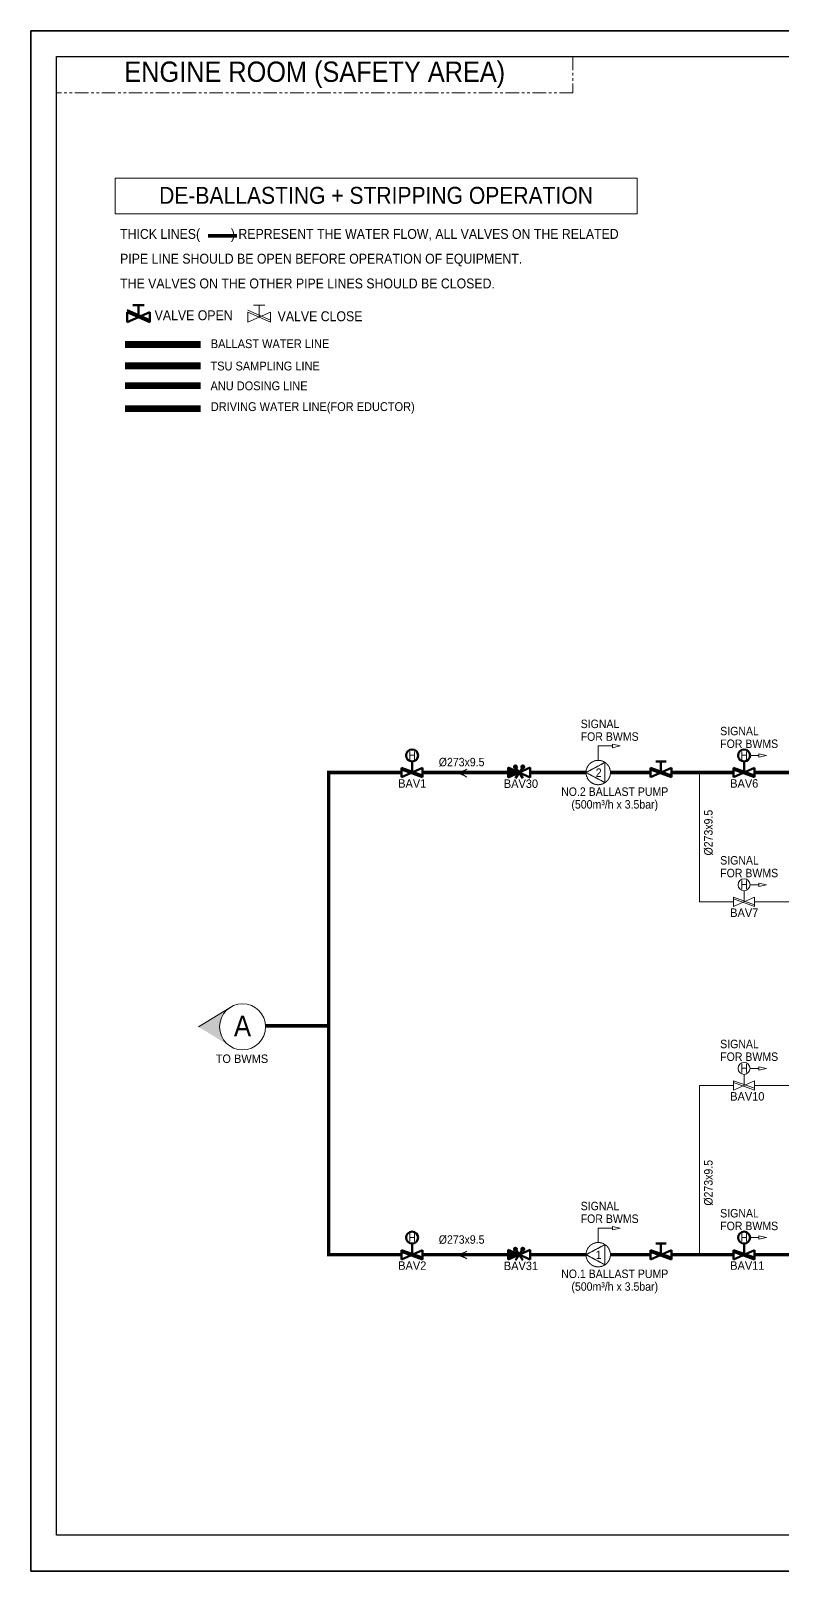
# Model space of a CAD drawing. Extents: x -553847 to 4496999, y 514150 to 878882.
# Drawn here: x 4295572 to 4317728, y 514150 to 559578 of the extents above; entities that cross this region are included whole.
import ezdxf

# ---------------------------------------------------------------- set-up
doc = ezdxf.new("R2010")
doc.units = 0
doc.header["$LTSCALE"] = 25
doc.header["$MEASUREMENT"] = 0
for name, pattern in [('DASHED', [0.75, 0.5, -0.25]), ('DASHED2', [0.375, 0.25, -0.125]), ('PHANTOM2', [31.75, 15.875, -3.175, 3.175, -3.175, 3.175, -3.175])]:
    doc.linetypes.add(name, pattern=pattern)
doc.layers.get('0').update_dxf_attribs({"linetype": 'CONTINUOUS', "lineweight": 9})
doc.layers.add('0.1 Defpoints', color=7, linetype='CONTINUOUS', plot=False)
doc.layers.add('0.2 Dwg sheet', color=7, linetype='CONTINUOUS')
doc.layers.add('0.3 Text', color=7, linetype='CONTINUOUS')
for name, color, linetype, lineweight in [('1.1 Y_Pipe', 7, 'CONTINUOUS', 13), ('1.2 Y_Equip', 7, 'DASHED', 15), ('1.7 Signal', 6, 'ZIGZAG', 9), ('1.9 Arrow', 1, 'CONTINUOUS', 9)]:
    doc.layers.add(name, color=color, linetype=linetype, lineweight=lineweight)
doc.layers.add('2.1 Valve open', color=7, linetype='CONTINUOUS', lineweight=50, true_color=0x1b21e4)
for name, color, linetype, true_color in [('2.2 Ballast water line', 7, 'CONTINUOUS', 0x1b21e4), ('2.3 TSU sampling line', 7, 'DASHED2', 0xf4541a), ('2.4 ANU dosing line', 7, 'DASHED2', 0xff29ff), ('2.5 Driving water line', 7, 'PHANTOM2', 0x0a8a31)]:
    doc.layers.add(name, color=color, linetype=linetype, true_color=true_color)
doc.styles.get("Standard").update_dxf_attribs({"font": '', "width": 0.95, "height": 250})
doc.styles.get('Standard').set_extended_font_data('Gulim')
doc.linetypes.add('ZIGZAG', pattern='A,0.0001,-0.2,[131,ltypeshp.shx,S=0.2,R=0,X=-0.2,Y=0],-0.4,[131,ltypeshp.shx,S=0.2,R=180,X=0.2,Y=0],-0.2', length=0.8001)

# ---------------------------------------------------------------- blocks, each defined once
blk = doc.blocks.new('양식 51-Q-02-08')
at = {"layer": '0.1 Defpoints'}
blk.add_lwpolyline([(-2677005, 1033560), (-2613196, 1033560), (-2613196, 988132), (-2677005, 988132)], close=True, dxfattribs=at)
at = {"layer": '0.2 Dwg sheet'}
blk.add_lwpolyline([(-2613953, 989196), (-2676245, 989196), (-2676245, 1032800), (-2613953, 1032800)], close=True, dxfattribs=at)

msp = doc.modelspace()

# ---------------------------------------------------------------- hatches: boundary and pattern name
at = {"layer": '1.1 Y_Pipe'}
for points in [[(4309646.6, 537848.5), (4309972.6, 537703.8), (4309646.6, 537559)], [(4309646.6, 523628.9), (4309972.6, 523484.1), (4309646.6, 523339.4)]]:
    msp.add_hatch(color=256, dxfattribs=at).paths.add_polyline_path(points)
at = {"layer": '1.1 Y_Pipe', "linetype": 'Continuous', "ltscale": 30}
h = msp.add_hatch(dxfattribs=at)
h.set_pattern_fill('ANSI31', color=256, scale=1.072502, angle=-180)
h.set_pattern_definition([(225, (4372241.4973, 882092.2409), (0.094796635586, -0.094796635586), [])])
h.paths.add_polyline_path([(4301430, 530762.3, 0.5309324), (4301442.9, 529637.8), (4300519, 530204.4)])
at = {"layer": '1.9 Arrow'}
h = msp.add_hatch(color=256, dxfattribs=at)
h.paths.add_polyline_path([(4308117.6, 537689.1), (4308245.2, 537689.1), (4308428.6, 537806.6)])
h.paths.add_polyline_path([(4308117.6, 537689.1), (4308428.6, 537571.7), (4308245.2, 537689.1)])
h = msp.add_hatch(color=256, dxfattribs=at)
h.paths.add_polyline_path([(4308117.6, 523475.2), (4308245.2, 523475.2), (4308428.6, 523592.6)])
h.paths.add_polyline_path([(4308117.6, 523475.2), (4308428.6, 523357.8), (4308245.2, 523475.2)])
at = {"layer": '2.1 Valve open'}
for points in [[(4309646.6, 537848.5), (4309972.6, 537703.8), (4309646.6, 537559)], [(4309646.6, 523628.9), (4309972.6, 523484.1), (4309646.6, 523339.4)]]:
    msp.add_hatch(color=256, dxfattribs=at).paths.add_polyline_path(points)

# ---------------------------------------------------------------- linework, layer by layer
at = {"ltscale": 30}
msp.add_lwpolyline([(4298057.3, 555228.2), (4313448.1, 555228.2), (4313448.1, 554178.4), (4298057.3, 554178.4)], close=True, dxfattribs=at)
at = {"layer": '0.1 Defpoints', "color": 4, "linetype": 'ByBlock'}
msp.add_lwpolyline([(4295572.2, 514150.1), (4359381.2, 514150.1), (4359381.2, 559578), (4295572.2, 559578)], close=True, dxfattribs=at)
at = {"layer": '0.3 Text', "linetype": 'Continuous', "ltscale": 30}
for p, q in [((4309646.6, 537848.5), (4309646.6, 537559)), ((4309646.6, 523628.9), (4309646.6, 523339.4))]:
    msp.add_line(p, q, dxfattribs=at)
at = {"layer": '1.1 Y_Pipe', "color": 0}
for p, q in [((4301968.4, 551341.1), (4302643, 551041.5)), ((4301968.4, 550983.7), (4301968.4, 551283.2)), ((4301968.4, 551283.2), (4302643, 550983.7)), ((4302643, 551283.2), (4301968.4, 550983.7)), ((4302137.1, 551488.7), (4302474.4, 551488.7)), ((4302305.7, 551133.5), (4302305.7, 551488.7)), ((4302643, 550983.7), (4302643, 551283.2))]:
    msp.add_line(p, q, dxfattribs=at)
at = {"layer": '1.1 Y_Pipe'}
for p, q in [((4306814.8, 537703.8), (4306814.8, 538030)), ((4309861.4, 537909.1), (4309818.2, 537864.2)), ((4309877.1, 537905.4), (4309822.5, 537848.6)), ((4309888.8, 537897.4), (4309830.9, 537837.3)), ((4309897.1, 537886.1), (4309842.5, 537829.4)), ((4309901.4, 537870.6), (4309858.2, 537825.7)), ((4310080.7, 537912.7), (4310037.5, 537867.8)), ((4310096.4, 537909), (4310041.8, 537852.3)), ((4310108, 537901.1), (4310050.1, 537840.9)), ((4310116.4, 537889.7), (4310061.8, 537833)), ((4310120.7, 537874.2), (4310077.5, 537829.3)), ((4313998.2, 538030), (4314307.9, 538030)), ((4314153, 537703.8), (4314153, 538030)), ((4316604.4, 537703.8), (4316604.4, 538030)), ((4306505.1, 537566.3), (4306505.1, 537841.3)), ((4307124.5, 537841.3), (4306505.1, 537566.3)), ((4306505.1, 537841.3), (4307124.5, 537619.4)), ((4306505.1, 537791.8), (4307124.5, 537566.3)), ((4307124.5, 537566.3), (4307124.5, 537841.3)), ((4310298.7, 537848.5), (4309646.6, 537559)), ((4309646.6, 537848.5), (4310298.7, 537559)), ((4309972.6, 537703.8), (4309859.8, 537540.2)), ((4309972.6, 537703.8), (4309883.5, 537833)), ((4309972.6, 537703.8), (4310061.8, 537833)), ((4309972.6, 537703.8), (4310085.5, 537540.2)), ((4310298.7, 537559), (4310298.7, 537848.5)), ((4313843.3, 537566.3), (4313843.3, 537841.3)), ((4314462.7, 537841.3), (4313843.3, 537566.3)), ((4313843.3, 537841.3), (4314462.7, 537619.4)), ((4313843.3, 537791.8), (4314462.7, 537566.3)), ((4314462.7, 537566.3), (4314462.7, 537841.3)), ((4316294.7, 537566.3), (4316294.7, 537841.3)), ((4316914.1, 537841.3), (4316294.7, 537566.3)), ((4316294.7, 537841.3), (4316914.1, 537619.4)), ((4316294.7, 537791.8), (4316914.1, 537566.3)), ((4316914.1, 537566.3), (4316914.1, 537841.3)), ((4316294.7, 533753.4), (4316294.7, 534028.4)), ((4316914.1, 534028.4), (4316294.7, 533753.4)), ((4316294.7, 534028.4), (4316914.1, 533806.5)), ((4316294.7, 533978.9), (4316914.1, 533753.4)), ((4316604.4, 533890.9), (4316604.4, 534217.1)), ((4316914.1, 533753.4), (4316914.1, 534028.4)), ((4316604.4, 528474.8), (4316604.4, 528801)), ((4316294.7, 528337.3), (4316294.7, 528612.3)), ((4316914.1, 528612.3), (4316294.7, 528337.3)), ((4316294.7, 528612.3), (4316914.1, 528390.4)), ((4316294.7, 528562.8), (4316914.1, 528337.3)), ((4316914.1, 528337.3), (4316914.1, 528612.3)), ((4306814.8, 523484.1), (4306814.8, 523810.3)), ((4313998.2, 523810.3), (4314307.9, 523810.3)), ((4314153, 523484.1), (4314153, 523810.3)), ((4316604.4, 523484.1), (4316604.4, 523810.3)), ((4306505.1, 523346.6), (4306505.1, 523621.6)), ((4307124.5, 523621.6), (4306505.1, 523346.6)), ((4306505.1, 523621.6), (4307124.5, 523399.7)), ((4306505.1, 523572.1), (4307124.5, 523346.6)), ((4307124.5, 523346.6), (4307124.5, 523621.6)), ((4310298.7, 523628.9), (4309646.6, 523339.4)), ((4309646.6, 523628.9), (4310298.7, 523339.4)), ((4309861.4, 523689.4), (4309818.2, 523644.5)), ((4309877.1, 523685.7), (4309822.5, 523629)), ((4309888.8, 523677.8), (4309830.9, 523617.7)), ((4309897.1, 523666.5), (4309842.5, 523609.7)), ((4309901.4, 523650.9), (4309858.2, 523606)), ((4309972.6, 523484.1), (4309859.8, 523320.6)), ((4309972.6, 523484.2), (4309883.5, 523613.4)), ((4309972.6, 523484.2), (4310061.8, 523613.4)), ((4309972.6, 523484.1), (4310085.5, 523320.6)), ((4310080.7, 523693.1), (4310037.5, 523648.2)), ((4310096.4, 523689.3), (4310041.8, 523632.6)), ((4310108, 523681.4), (4310050.1, 523621.3)), ((4310116.4, 523670.1), (4310061.8, 523613.4)), ((4310120.7, 523654.5), (4310077.5, 523609.6)), ((4310298.7, 523339.4), (4310298.7, 523628.9)), ((4313843.3, 523346.6), (4313843.3, 523621.6)), ((4314462.7, 523621.6), (4313843.3, 523346.6)), ((4313843.3, 523621.6), (4314462.7, 523399.7)), ((4313843.3, 523572.1), (4314462.7, 523346.6)), ((4314462.7, 523346.6), (4314462.7, 523621.6)), ((4316294.7, 523346.6), (4316294.7, 523621.6)), ((4316914.1, 523621.6), (4316294.7, 523346.6)), ((4316294.7, 523621.6), (4316914.1, 523399.7)), ((4316294.7, 523572.1), (4316914.1, 523346.6)), ((4316914.1, 523346.6), (4316914.1, 523621.6))]:
    msp.add_line(p, q, dxfattribs=at)
at = {"layer": '1.1 Y_Pipe', "linetype": 'Continuous', "ltscale": 100}
for p, q in [((4306505.1, 537703.8), (4304356.4, 537703.8)), ((4304356.4, 537703.8), (4304356.4, 523484.1)), ((4314462.7, 537703.8), (4315294.7, 537703.8)), ((4315294.7, 533890.9), (4315294.7, 537703.8)), ((4316294.7, 537703.8), (4315294.7, 537703.8)), ((4339345.7, 537703.8), (4316914.1, 537703.8)), ((4316294.7, 533890.9), (4315294.7, 533890.9)), ((4318280.1, 533890.9), (4316914.1, 533890.9)), ((4304356.4, 530233.7), (4302494.8, 530233.7)), ((4315294.7, 528474.8), (4315294.7, 523484.1)), ((4316294.7, 528474.8), (4315294.7, 528474.8)), ((4318280.1, 528474.8), (4316914.1, 528474.8)), ((4306505.1, 523484.1), (4304356.4, 523484.1)), ((4314462.7, 523484.1), (4315294.7, 523484.1)), ((4316294.7, 523484.1), (4315294.7, 523484.1)), ((4340208.6, 523484.1), (4316914.1, 523484.1))]:
    msp.add_line(p, q, dxfattribs=at)
at = {"layer": '1.1 Y_Pipe', "linetype": 'Continuous', "ltscale": 30}
for p, q in [((4309646.6, 537703.8), (4307124.5, 537703.8)), ((4310298.7, 537703.8), (4311944.9, 537703.8)), ((4312663.3, 537703.8), (4313620.4, 537703.8)), ((4313620.4, 537703.8), (4313843.3, 537703.8)), ((4300519, 530204.4), (4301495.6, 530802.4)), ((4309646.6, 523484.1), (4307124.5, 523484.1)), ((4310298.7, 523484.1), (4311944.9, 523484.1)), ((4312663.3, 523484.1), (4313620.4, 523484.1)), ((4313620.4, 523484.1), (4313843.3, 523484.1))]:
    msp.add_line(p, q, dxfattribs=at)
at = {"layer": '1.1 Y_Pipe', "color": 1, "linetype": 'PHANTOM2'}
msp.add_lwpolyline([(4296331.9, 558818.3), (4311558.1, 558818.3), (4311558.1, 557744.1), (4296331.9, 557744.1)], close=True, dxfattribs=at)
at = {"layer": '1.1 Y_Pipe', "linetype": 'Continuous', "ltscale": 30}
for centre, radius in [((4306814.8, 538207.6), 177.6), ((4316604.4, 538207.6), 177.6), ((4316604.4, 534394.7), 177.6), ((4301816.7, 530204.4), 678.8), ((4316604.4, 528978.6), 177.6), ((4306814.8, 523988), 177.6), ((4316604.4, 523988), 177.6)]:
    msp.add_circle(centre, radius, dxfattribs=at)
at = {"layer": '1.1 Y_Pipe'}
for centre in [(4309859.8, 537867.4), (4310079.1, 537871), (4309859.8, 523647.7), (4310079.1, 523651.3)]:
    msp.add_circle(centre, 41.7, dxfattribs=at)
at = {"layer": '1.2 Y_Equip'}
for p, q in [((4312503.3, 538002.8), (4311944.9, 537703.8)), ((4312503.3, 537404.8), (4312503.3, 538002.8)), ((4311944.9, 537703.8), (4312503.3, 537404.8)), ((4312503.3, 523783.1), (4311944.9, 523484.2)), ((4311944.9, 523484.2), (4312503.3, 523185.2)), ((4312503.3, 523185.2), (4312503.3, 523783.1))]:
    msp.add_line(p, q, dxfattribs=at)
for centre in [(4312304.1, 537703.8), (4312304.1, 523484.2)]:
    msp.add_circle(centre, 359.2, dxfattribs=at)
at = {"layer": '1.7 Signal', "linetype": 'ZIGZAG', "ltscale": 10}
for p, q in [((4312304.1, 538062.6), (4312304.1, 538486.4)), ((4312304.1, 538486.4), (4312721, 538486.4)), ((4316782.1, 538207.6), (4317038.3, 538207.6)), ((4316782.1, 534394.7), (4317038.3, 534394.7)), ((4316782.1, 528978.6), (4317038.3, 528978.6)), ((4312304.1, 523843), (4312304.1, 524266.8)), ((4312304.1, 524266.8), (4312721, 524266.8)), ((4316782.1, 523988), (4317038.3, 523988))]:
    msp.add_line(p, q, dxfattribs=at)
at = {"layer": '1.9 Arrow'}
for p, q in [((4312721, 538536.5), (4312721, 538436.3)), ((4312948, 538486.4), (4312721, 538536.5)), ((4312721, 538436.3), (4312948, 538486.4)), ((4317038.3, 538257.7), (4317038.3, 538157.5)), ((4317265.4, 538207.6), (4317038.3, 538257.7)), ((4317038.3, 538157.5), (4317265.4, 538207.6)), ((4308428.6, 537806.6), (4308245.2, 537689.1)), ((4308428.6, 537571.7), (4308245.2, 537689.1)), ((4317038.3, 534444.8), (4317038.3, 534344.7)), ((4317265.4, 534394.7), (4317038.3, 534444.8)), ((4317038.3, 534344.7), (4317265.4, 534394.7)), ((4317038.3, 529028.7), (4317038.3, 528928.5)), ((4317265.4, 528978.6), (4317038.3, 529028.7)), ((4317038.3, 528928.5), (4317265.4, 528978.6)), ((4312721, 524316.8), (4312721, 524216.7)), ((4312948, 524266.8), (4312721, 524316.8)), ((4312721, 524216.7), (4312948, 524266.8)), ((4317038.3, 524038.1), (4317038.3, 523937.9)), ((4317265.4, 523988), (4317038.3, 524038.1)), ((4317038.3, 523937.9), (4317265.4, 523988)), ((4308428.6, 523592.6), (4308245.2, 523475.2)), ((4308428.6, 523357.8), (4308245.2, 523475.2))]:
    msp.add_line(p, q, dxfattribs=at)
at = {"layer": '2.1 Valve open'}
for p, q in [((4298410.2, 551341.1), (4299084.8, 551041.5)), ((4298410.2, 551283.2), (4299084.8, 550983.7)), ((4299084.8, 551283.2), (4298410.2, 550983.7)), ((4298410.2, 551283.2), (4298410.2, 550983.7)), ((4298578.8, 551488.7), (4298916.2, 551488.7)), ((4298747.5, 551133.5), (4298747.5, 551488.7)), ((4299084.8, 550983.7), (4299084.8, 551283.2)), ((4306814.8, 537703.8), (4306814.8, 538030)), ((4309861.4, 537909.1), (4309818.2, 537864.2)), ((4309877.1, 537905.4), (4309822.5, 537848.6)), ((4309888.8, 537897.4), (4309830.9, 537837.3)), ((4309897.1, 537886.1), (4309842.5, 537829.4)), ((4309901.4, 537870.6), (4309858.2, 537825.7)), ((4310080.7, 537912.7), (4310037.5, 537867.8)), ((4310096.4, 537909), (4310041.8, 537852.3)), ((4310108, 537901.1), (4310050.1, 537840.9)), ((4310116.4, 537889.7), (4310061.8, 537833)), ((4310120.7, 537874.2), (4310077.5, 537829.3)), ((4313998.2, 538030), (4314307.9, 538030)), ((4314153, 537703.8), (4314153, 538030)), ((4316604.4, 537703.8), (4316604.4, 538030)), ((4306505.1, 537566.3), (4306505.1, 537841.3)), ((4307124.5, 537841.3), (4306505.1, 537566.3)), ((4306505.1, 537841.3), (4307124.5, 537619.4)), ((4306505.1, 537791.8), (4307124.5, 537566.3)), ((4307124.5, 537566.3), (4307124.5, 537841.3)), ((4310298.7, 537848.5), (4309646.6, 537559)), ((4309646.6, 537848.5), (4310298.7, 537559)), ((4309646.6, 537848.5), (4309646.6, 537559)), ((4309972.6, 537703.8), (4309859.8, 537540.2)), ((4309972.6, 537703.8), (4309883.5, 537833)), ((4309972.6, 537703.8), (4310061.8, 537833)), ((4309972.6, 537703.8), (4310085.5, 537540.2)), ((4310298.7, 537559), (4310298.7, 537848.5)), ((4313843.3, 537566.3), (4313843.3, 537841.3)), ((4314462.7, 537841.3), (4313843.3, 537566.3)), ((4313843.3, 537841.3), (4314462.7, 537619.4)), ((4313843.3, 537791.8), (4314462.7, 537566.3)), ((4314462.7, 537566.3), (4314462.7, 537841.3)), ((4316294.7, 537566.3), (4316294.7, 537841.3)), ((4316914.1, 537841.3), (4316294.7, 537566.3)), ((4316294.7, 537841.3), (4316914.1, 537619.4)), ((4316294.7, 537791.8), (4316914.1, 537566.3)), ((4316914.1, 537566.3), (4316914.1, 537841.3)), ((4306814.8, 523484.1), (4306814.8, 523810.3)), ((4313998.2, 523810.3), (4314307.9, 523810.3)), ((4314153, 523484.1), (4314153, 523810.3)), ((4316604.4, 523484.1), (4316604.4, 523810.3)), ((4306505.1, 523346.6), (4306505.1, 523621.6)), ((4307124.5, 523621.6), (4306505.1, 523346.6)), ((4306505.1, 523621.6), (4307124.5, 523399.7)), ((4306505.1, 523572.1), (4307124.5, 523346.6)), ((4307124.5, 523346.6), (4307124.5, 523621.6)), ((4310298.7, 523628.9), (4309646.6, 523339.4)), ((4309646.6, 523628.9), (4310298.7, 523339.4)), ((4309646.6, 523628.9), (4309646.6, 523339.4)), ((4309861.4, 523689.4), (4309818.2, 523644.5)), ((4309877.1, 523685.7), (4309822.5, 523629)), ((4309888.8, 523677.8), (4309830.9, 523617.7)), ((4309897.1, 523666.5), (4309842.5, 523609.7)), ((4309901.4, 523650.9), (4309858.2, 523606)), ((4309972.6, 523484.1), (4309859.8, 523320.6)), ((4309972.6, 523484.2), (4309883.5, 523613.4)), ((4309972.6, 523484.2), (4310061.8, 523613.4)), ((4309972.6, 523484.1), (4310085.5, 523320.6)), ((4310080.7, 523693.1), (4310037.5, 523648.2)), ((4310096.4, 523689.3), (4310041.8, 523632.6)), ((4310108, 523681.4), (4310050.1, 523621.3)), ((4310116.4, 523670.1), (4310061.8, 523613.4)), ((4310120.7, 523654.5), (4310077.5, 523609.6)), ((4310298.7, 523339.4), (4310298.7, 523628.9)), ((4313843.3, 523346.6), (4313843.3, 523621.6)), ((4314462.7, 523621.6), (4313843.3, 523346.6)), ((4313843.3, 523621.6), (4314462.7, 523399.7)), ((4313843.3, 523572.1), (4314462.7, 523346.6)), ((4314462.7, 523346.6), (4314462.7, 523621.6)), ((4316294.7, 523346.6), (4316294.7, 523621.6)), ((4316914.1, 523621.6), (4316294.7, 523346.6)), ((4316294.7, 523621.6), (4316914.1, 523399.7)), ((4316294.7, 523572.1), (4316914.1, 523346.6)), ((4316914.1, 523346.6), (4316914.1, 523621.6))]:
    msp.add_line(p, q, dxfattribs=at)
for centre, radius in [((4306814.8, 538207.6), 177.6), ((4316604.4, 538207.6), 177.6), ((4309859.8, 537867.4), 41.7), ((4310079.1, 537871), 41.7), ((4306814.8, 523988), 177.6), ((4316604.4, 523988), 177.6), ((4309859.8, 523647.7), 41.7), ((4310079.1, 523651.3), 41.7)]:
    msp.add_circle(centre, radius, dxfattribs=at)
at = {"layer": '2.2 Ballast water line', "const_width": 108}
msp.add_lwpolyline([(4300792.6, 553533.4), (4301649.2, 553533.4)], dxfattribs=at)
at = {"layer": '2.2 Ballast water line', "linetype": 'ByBlock', "ltscale": 30, "const_width": 200, "elevation": 0}
msp.add_lwpolyline([(4298352.3, 550327.2), (4300576.1, 550327.2)], dxfattribs=at)
at = {"layer": '2.2 Ballast water line', "linetype": 'Continuous', "lineweight": -3, "ltscale": 100, "const_width": 100}
for points in [[(4306505.1, 537703.8), (4304356.4, 537703.8), (4304356.4, 530233.7), (4302494.8, 530233.7)], [(4309646.6, 537703.8), (4307124.5, 537703.8)], [(4311944.9, 537703.8), (4310298.7, 537703.8)], [(4313843.3, 537703.8), (4312663.3, 537703.8)], [(4306505.1, 523484.1), (4304356.4, 523484.1), (4304356.4, 530233.7)], [(4309646.6, 523484.1), (4307124.5, 523484.1)], [(4311944.9, 523484.1), (4310298.7, 523484.1)], [(4313843.3, 523484.1), (4312663.3, 523484.2)]]:
    msp.add_lwpolyline(points, dxfattribs=at)
at = {"layer": '2.2 Ballast water line', "linetype": 'Continuous', "ltscale": 75, "const_width": 100}
for points in [[(4314462.7, 537703.8), (4316294.7, 537703.8)], [(4316914.1, 537703.8), (4339345.7, 537703.8)], [(4316294.7, 523484.1), (4314462.7, 523484.1)], [(4340208.6, 523484.1), (4316914.1, 523484.1)]]:
    msp.add_lwpolyline(points, dxfattribs=at)
at = {"layer": '2.3 TSU sampling line', "linetype": 'ByBlock', "ltscale": 30, "const_width": 200, "elevation": 0}
msp.add_lwpolyline([(4298352.3, 549696.5), (4300576.1, 549696.5)], dxfattribs=at)
at = {"layer": '2.4 ANU dosing line', "color": 6, "linetype": 'ByBlock', "ltscale": 30, "true_color": 0xff29ff, "const_width": 200, "elevation": 0}
msp.add_lwpolyline([(4298352.3, 549111.5), (4300576.1, 549111.5)], dxfattribs=at)
at = {"layer": '2.5 Driving water line', "linetype": 'ByBlock', "const_width": 200, "elevation": 0}
msp.add_lwpolyline([(4298352.3, 548436.5), (4300576.1, 548436.5)], dxfattribs=at)

# ---------------------------------------------------------------- block references
at = {"color": 217, "linetype": 'Continuous', "true_color": 0x93278f}
msp.add_blockref('양식 51-Q-02-08', (6972577.2, -473982), dxfattribs=at)

# ---------------------------------------------------------------- texts
at = {"color": 0, "linetype": 'Continuous', "width": 0.95}
msp.add_text('BALLAST WATER LINE', height=260.744, dxfattribs=at).set_placement((4300879.5, 550219.6, 0))
at = {"linetype": 'Continuous', "width": 0.95}
for s, p in [('TSU SAMPLING LINE', (4300870.1, 549561.9, 0)), ('ANU DOSING LINE', (4300870.7, 548976.9, 0)), ('DRIVING WATER LINE(FOR EDUCTOR)', (4300879.5, 548363.9, 0))]:
    msp.add_text(s, height=260.744, dxfattribs=at).set_placement(p)
at = {"color": 0, "char_height": 292.032, "line_spacing_factor": 0.9}
for s, insert, width, attachment_point in [('\\pxsm1.5,ql;THICK LINES(         ) REPRESENT THE WATER FLOW, ALL VALVES ON THE RELATED \\PPIPE LINE SHOULD BE OPEN BEFORE OPERATION OF EQUIPMENT.\\PTHE VALVES ON THE OTHER PIPE LINES SHOULD BE CLOSED.', (4298205.3, 553733.5), 17668.88, 1), ('\\pxqc;VALVE OPEN ', (4300373.7, 551187.1), 2488.336, 5), ('\\pxqc;VALVE CLOSE', (4304100.7, 551157.9), 2488.336, 5)]:
    msp.add_mtext(s, dxfattribs=dict(at, insert=insert, width=width, attachment_point=attachment_point))
at = {"layer": '0.3 Text'}
for s, width, p in [('Ø273x9.5', 0.95, (4307602.5, 537886.5)), ('BAV1', 0.99, (4306406.1, 537257.5)), ('BAV30', 0.99, (4309521.2, 537249.6)), ('BAV6', 0.99, (4316195.8, 537257.5)), ('BAV7', 0.99, (4316195.8, 533444.6)), ('TO BWMS', 0.99, (4301024.8, 529137.9)), ('BAV10', 0.99, (4316195.8, 528028.5)), ('Ø273x9.5', 0.95, (4307602.5, 523806.2)), ('BAV2', 0.99, (4306406.1, 523037.9)), ('BAV31', 0.99, (4309521.2, 523030)), ('BAV11', 0.99, (4316195.8, 523037.9))]:
    msp.add_text(s, height=250, dxfattribs=dict(at, width=width)).set_placement(p)
at = {"layer": '0.3 Text', "width": 0.95}
for p in [(4315676.4, 535258), (4315676.4, 524930.4)]:
    msp.add_text('Ø273x9.5', height=250, rotation=90, dxfattribs=at).set_placement(p)
at = {"layer": '0.3 Text', "attachment_point": 5, "line_spacing_factor": 0.9}
for s, insert, char_height, width in [('ENGINE ROOM (SAFETY AREA)', (4303945, 558281.2), 600, 15226.206), ('NO.2 BALLAST PUMP\\P(500m³/h x 3.5bar)', (4312791.1, 536915.1), 250, 3464.914), ('NO.1 BALLAST PUMP\\P(500m³/h x 3.5bar)', (4312791.1, 522695.4), 250, 3464.914)]:
    msp.add_mtext(s, dxfattribs=dict(at, insert=insert, char_height=char_height, width=width))
at = {"layer": '0.3 Text', "color": 3, "char_height": 250, "width": 3089.316, "attachment_point": 5, "line_spacing_factor": 0.9}
for insert in [(4313331.4, 538949.8), (4317445.2, 538737.8), (4317445.2, 534924.9), (4317445.2, 529508.8), (4313331.4, 524730.2), (4317445.2, 524518.2)]:
    msp.add_mtext('\\pxql;SIGNAL\\PFOR BWMS', dxfattribs=dict(at, insert=insert))
at = {"layer": '1.1 Y_Pipe', "linetype": 'Continuous', "ltscale": 30, "width": 0.95}
msp.add_text('A', height=612.9, dxfattribs=at).set_placement((4301560.4, 529920.7))
at = {"layer": '1.1 Y_Pipe', "color": 255, "char_height": 250, "width": 3464.914, "attachment_point": 5, "line_spacing_factor": 0.9}
for s, insert in [('{\\C256;H}', (4306816.6, 538208.2)), ('{\\C256;H}', (4316606.3, 538208.2)), ('{\\C256;2}', (4312317, 537699.3)), ('{\\C256;H}', (4316606.3, 534395.4)), ('{\\C256;H}', (4316606.3, 528979.2)), ('{\\C256;H}', (4306816.6, 523988.6)), ('{\\C256;H}', (4316606.3, 523988.6)), ('{\\C256;1}', (4312317, 523479.6))]:
    msp.add_mtext(s, dxfattribs=dict(at, insert=insert))
at = {"layer": '2.1 Valve open', "char_height": 250, "width": 3464.914, "attachment_point": 5, "line_spacing_factor": 0.9}
for insert in [(4306816.6, 538208.2), (4316606.3, 538208.2), (4306816.6, 523988.6), (4316606.3, 523988.6)]:
    msp.add_mtext('{\\C256;H}', dxfattribs=dict(at, insert=insert))
at = {"layer": '2.2 Ballast water line', "insert": (4305752.7, 554721.9), "char_height": 500, "width": 15390.85, "attachment_point": 5, "line_spacing_factor": 0.9}
msp.add_mtext('\\pxqc;DE-BALLASTING + STRIPPING OPERATION', dxfattribs=at)

doc.saveas('drawing.dxf')
